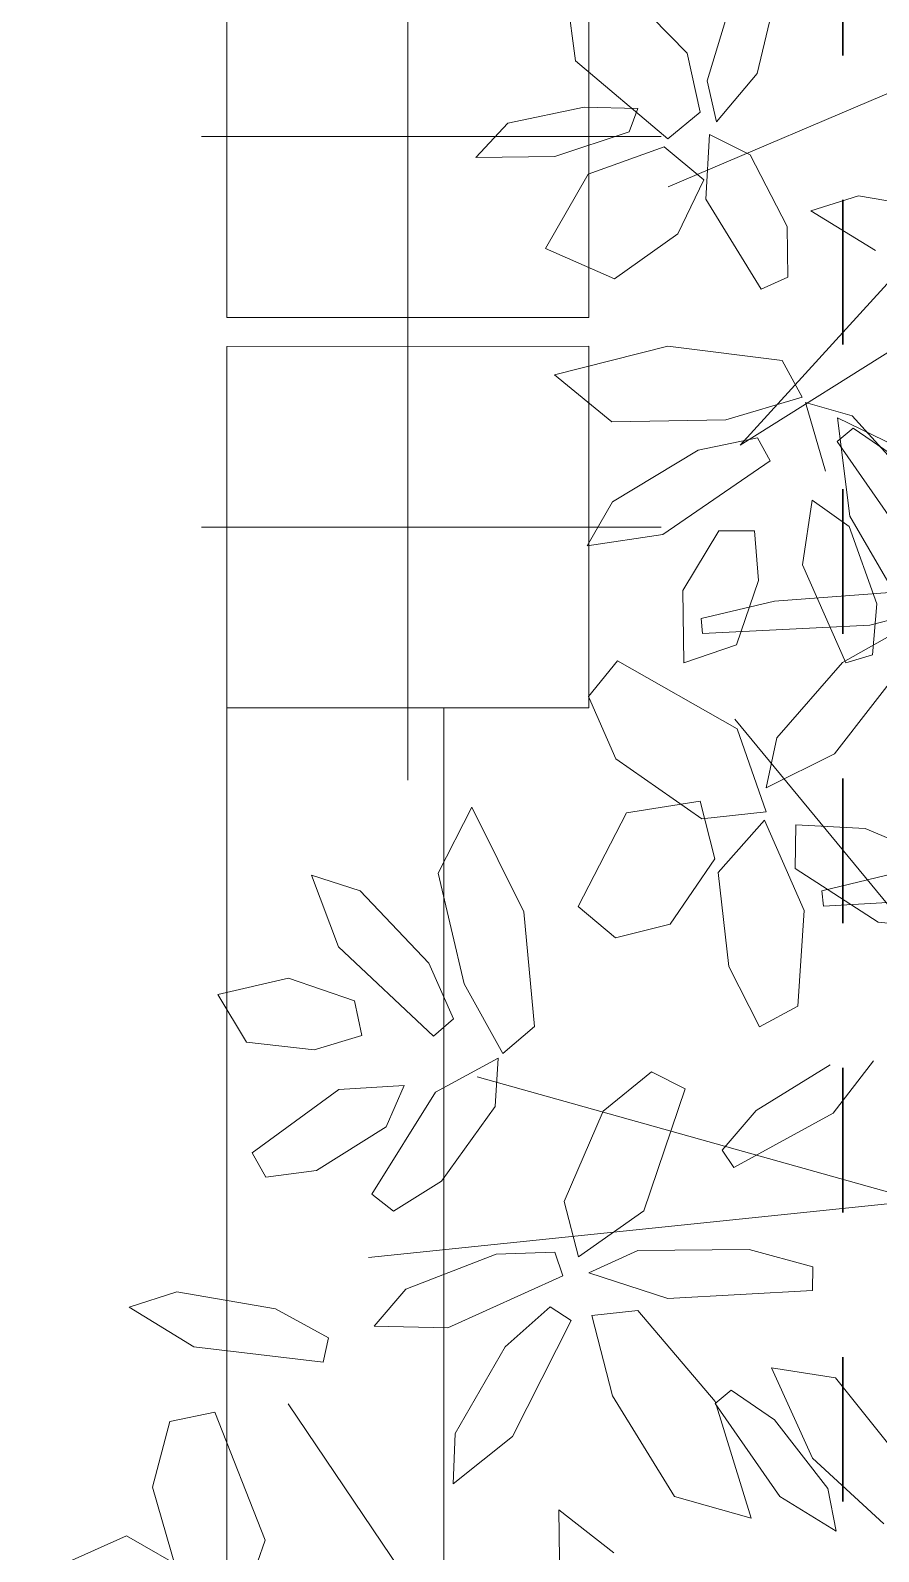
# Model space of a CAD drawing. Header units: metres. Extents: x 349703 to 349913, y 9282546 to 9282694.
# Drawn here: x 349716.995 to 349717.581, y 9282659.993 to 9282661.045 of the extents above; entities that cross this region are included whole.
import ezdxf

# ---------------------------------------------------------------- set-up
doc = ezdxf.new("R2010")
doc.units = ezdxf.units.M
doc.header["$LTSCALE"] = 0.25
doc.linetypes.add('01 nivel$0$HIDDEN2', pattern=[0.1875, 0.125, -0.0625])
doc.linetypes.add('DASHDOT', pattern=[3.556, 2.54, -0.508, 0, -0.508])
doc.layers.add('ARQ-FONDO', color=253, linetype='CONTINUOUS', lineweight=9)
doc.layers.add('CUNETAS-RED', color=5, linetype='CONTINUOUS', lineweight=18)

# ---------------------------------------------------------------- blocks, each defined once
blk = doc.blocks.new('cp1-flat-2')
at = {"layer": 'ARQ-FONDO', "linetype": 'DASHDOT', "ltscale": 0.5}
for p, q in [((889467.785, -9185120.9984), (889467.7396, -9185120.6514)), ((889467.9359, -9185120.8022), (889467.5888, -9185120.8476)), ((889458.3157, -9185122.2373), (889458.2703, -9185121.8902)), ((889458.4666, -9185122.0411), (889458.1195, -9185122.0865))]:
    blk.add_line(p, q, dxfattribs=at)
at = {"layer": 'ARQ-FONDO'}
for points in [[(889467.9025, -9185120.9326), (889467.8701, -9185120.6847), (889458.1529, -9185121.956), (889458.1853, -9185122.2039), (889458.4332, -9185122.1715), (889458.4202, -9185122.0723), (889461.3225, -9185121.6926), (889461.3354, -9185121.7918), (889461.5833, -9185121.7594), (889461.5704, -9185121.6602), (889464.4954, -9185121.2775), (889464.5084, -9185121.3767), (889464.7563, -9185121.3442), (889464.7433, -9185121.2451), (889467.6416, -9185120.8659), (889467.6546, -9185120.965)], [(889467.8701, -9185120.6847), (889467.6222, -9185120.7171), (889467.6546, -9185120.965), (889467.9025, -9185120.9326)], [(889458.4008, -9185121.9236), (889458.1529, -9185121.956), (889458.1853, -9185122.2039), (889458.4332, -9185122.1715)]]:
    blk.add_lwpolyline(points, close=True, dxfattribs=at)
blk = doc.blocks.new('CERCO PERIMETRICO')
at = {"layer": 'ARQ-FONDO', "xscale": -1, "rotation": 97.45378494831562}
for p in [(-8872851.8595, 8973059.4951, 210.1358), (-8872851.8595, 8973049.6751, 210.1358)]:
    blk.add_blockref('cp1-flat-2', p, dxfattribs=at)
blk = doc.blocks.new('ARR2')
at = {"layer": 'ARQ-FONDO', "lineweight": 5}
for p, q in [((2740.0784, 1215.739), (2740.1366, 1215.7108)), ((2740.0908, 1215.6409), (2740.0784, 1215.739)), ((2740.1395, 1215.5571), (2740.0908, 1215.6409)), ((2740.1362, 1215.5242), (2740.0835, 1215.4945)), ((2739.8586, 1215.4962), (2739.8296, 1215.4607)), ((2739.9781, 1215.4281), (2739.8586, 1215.4962)), ((2740.0835, 1215.4945), (2740.0179, 1215.4191)), ((2740.0756, 1215.4032), (2740.1553, 1215.5061)), ((2739.8296, 1215.4607), (2739.8571, 1215.3984)), ((2740.4388, 1214.8759), (2739.976, 1215.4379)), ((2740.0073, 1215.3451), (2739.9781, 1215.4281)), ((2740.0179, 1215.4191), (2740.0071, 1215.3694)), ((2740.0071, 1215.3694), (2740.0756, 1215.4032)), ((2739.8571, 1215.3984), (2739.9431, 1215.3383)), ((2739.9413, 1215.356), (2739.8676, 1215.3444)), ((2739.9561, 1215.2983), (2739.9413, 1215.356)), ((2739.7133, 1215.35), (2739.6795, 1215.2841)), ((2739.7653, 1215.2453), (2739.7133, 1215.35)), ((2739.8676, 1215.3444), (2739.8196, 1215.2508)), ((2739.9431, 1215.3383), (2740.0073, 1215.3451)), ((2740.0056, 1215.3371), (2739.9592, 1215.2846)), ((2740.0452, 1215.2467), (2740.0056, 1215.3371)), ((2740.0367, 1215.3322), (2740.0362, 1215.2887)), ((2740.106, 1215.3285), (2740.0367, 1215.3322)), ((2740.1957, 1215.291), (2740.106, 1215.3285)), ((2739.9112, 1215.2329), (2739.9561, 1215.2983)), ((2739.5532, 1215.2819), (2739.5802, 1215.2105)), ((2739.6016, 1215.2664), (2739.5532, 1215.2819)), ((2739.6795, 1215.2841), (2739.7057, 1215.1732)), ((2739.9592, 1215.2846), (2739.9701, 1215.1908)), ((2740.0362, 1215.2887), (2740.1191, 1215.2351)), ((2739.6704, 1215.1939), (2739.6016, 1215.2664)), ((2739.8196, 1215.2508), (2739.8566, 1215.2193)), ((2739.7758, 1215.1308), (2739.7653, 1215.2453)), ((2740.0388, 1215.1509), (2740.0452, 1215.2467)), ((2740.1191, 1215.2351), (2740.22, 1215.2242)), ((2739.8566, 1215.2193), (2739.9112, 1215.2329)), ((2739.5802, 1215.2105), (2739.675, 1215.1212)), ((2739.6949, 1215.1385), (2739.6704, 1215.1939)), ((2739.9701, 1215.1908), (2740.0006, 1215.1305)), ((2739.53, 1215.179), (2739.4596, 1215.1626)), ((2739.5959, 1215.1565), (2739.53, 1215.179)), ((2739.4596, 1215.1626), (2739.4881, 1215.1152)), ((2739.7057, 1215.1732), (2739.7441, 1215.1036)), ((2739.6034, 1215.1216), (2739.5959, 1215.1565)), ((2740.0006, 1215.1305), (2740.0388, 1215.1509)), ((2739.675, 1215.1212), (2739.6949, 1215.1385)), ((2739.7441, 1215.1036), (2739.7758, 1215.1308)), ((2739.4881, 1215.1152), (2739.5557, 1215.1074)), ((2739.5557, 1215.1074), (2739.6034, 1215.1216)), ((2739.7396, 1215.0992), (2739.6768, 1215.065)), ((2739.7365, 1215.0507), (2739.7396, 1215.0992)), ((2739.8927, 1215.0854), (2739.8445, 1215.0461)), ((2739.9262, 1215.0684), (2739.8927, 1215.0854)), ((2739.9972, 1215.0468), (2740.0713, 1215.0925)), ((2740.1143, 1215.0964), (2740.0742, 1215.0442)), ((2739.5805, 1215.0678), (2739.4939, 1215.0044)), ((2739.6455, 1215.0719), (2739.5805, 1215.0678)), ((2739.6277, 1215.0303), (2739.6455, 1215.0719)), ((2740.9134, 1214.7457), (2739.7186, 1215.0803)), ((2739.885, 1214.9464), (2739.9262, 1215.0684)), ((2739.6768, 1215.065), (2739.6133, 1214.9633)), ((2739.6829, 1214.976), (2739.7365, 1215.0507)), ((2739.8445, 1215.0461), (2739.8056, 1214.9557)), ((2739.9632, 1215.007), (2739.9972, 1215.0468)), ((2740.0742, 1215.0442), (2739.9748, 1214.9897)), ((2739.558, 1214.9867), (2739.6277, 1215.0303)), ((2739.9748, 1214.9897), (2739.9632, 1215.007)), ((2739.4939, 1215.0044), (2739.5073, 1214.9801)), ((2739.5073, 1214.9801), (2739.558, 1214.9867)), ((2739.6351, 1214.946), (2739.6829, 1214.976)), ((2739.6133, 1214.9633), (2739.6351, 1214.946)), ((2740.1478, 1214.9555), (2739.6101, 1214.8999)), ((2739.8056, 1214.9557), (2739.8197, 1214.9006)), ((2739.8197, 1214.9006), (2739.885, 1214.9464)), ((2739.7376, 1214.9031), (2739.6474, 1214.8683)), ((2739.7961, 1214.9051), (2739.7376, 1214.9031)), ((2739.804, 1214.8814), (2739.7961, 1214.9051)), ((2739.879, 1214.9068), (2739.8301, 1214.8844)), ((2739.9901, 1214.9079), (2739.879, 1214.9068)), ((2740.054, 1214.8904), (2739.9901, 1214.9079)), ((2740.0534, 1214.8668), (2740.054, 1214.8904)), ((2739.6893, 1214.8297), (2739.804, 1214.8814)), ((2739.8301, 1214.8844), (2739.9091, 1214.8588)), ((2739.4186, 1214.8655), (2739.3709, 1214.8502)), ((2739.5171, 1214.8484), (2739.4186, 1214.8655)), ((2739.6474, 1214.8683), (2739.6156, 1214.8313)), ((2739.9091, 1214.8588), (2740.0534, 1214.8668)), ((2739.3709, 1214.8502), (2739.4356, 1214.8106)), ((2739.5701, 1214.8197), (2739.5171, 1214.8484)), ((2739.7915, 1214.8504), (2739.7464, 1214.8104)), ((2739.8126, 1214.837), (2739.7915, 1214.8504)), ((2739.833, 1214.842), (2739.8791, 1214.847)), ((2739.8538, 1214.7616), (2739.833, 1214.842)), ((2739.8791, 1214.847), (2739.9563, 1214.7558)), ((2739.6156, 1214.8313), (2739.6893, 1214.8297)), ((2739.754, 1214.7209), (2739.8126, 1214.837)), ((2739.4356, 1214.8106), (2739.5648, 1214.7953)), ((2739.5648, 1214.7953), (2739.5701, 1214.8197)), ((2739.7464, 1214.8104), (2739.6966, 1214.7238)), ((2740.0127, 1214.7894), (2740.0766, 1214.7795)), ((2740.0534, 1214.6993), (2740.0127, 1214.7894)), ((2740.0766, 1214.7795), (2740.1363, 1214.7046)), ((2739.9562, 1214.7539), (2739.9722, 1214.7673)), ((2739.9722, 1214.7673), (2740.0154, 1214.7377)), ((2739.7357, 1214.4481), (2739.5297, 1214.7537)), ((2739.9155, 1214.661), (2739.8538, 1214.7616)), ((2740.0209, 1214.6608), (2739.9562, 1214.7539)), ((2739.9563, 1214.7558), (2739.9924, 1214.6394)), ((2739.4116, 1214.7359), (2739.3941, 1214.6702)), ((2739.4565, 1214.7454), (2739.4116, 1214.7359)), ((2739.5069, 1214.6174), (2739.4565, 1214.7454)), ((2740.0154, 1214.7377), (2740.0687, 1214.6688)), ((2739.6966, 1214.7238), (2739.6946, 1214.6737)), ((2739.6946, 1214.6737), (2739.754, 1214.7209)), ((2740.1246, 1214.6335), (2740.0534, 1214.6993)), ((2739.3941, 1214.6702), (2739.4234, 1214.5694)), ((2739.9924, 1214.6394), (2739.9155, 1214.661)), ((2740.077, 1214.6264), (2740.0209, 1214.6608)), ((2740.0687, 1214.6688), (2740.077, 1214.6264)), ((2739.8002, 1214.6476), (2739.8013, 1214.543)), ((2739.8551, 1214.6047), (2739.8002, 1214.6476)), ((2739.3684, 1214.6215), (2739.2724, 1214.5786)), ((2739.4331, 1214.5843), (2739.3684, 1214.6215)), ((2739.4777, 1214.5345), (2739.5069, 1214.6174)), ((2739.6024, 1213.6218), (2740.5631, 1214.2272)), ((2740.275, 1214.1978), (2739.5306, 1213.8801)), ((2739.6192, 1213.9933), (2739.6442, 1214.0974)), ((2739.4275, 1214.0832), (2739.4379, 1214.006)), ((2739.5495, 1214.0136), (2739.4852, 1214.0795)), ((2739.5933, 1214.0649), (2739.5695, 1213.9862)), ((2739.9988, 1214.0577), (2739.6024, 1213.6218)), ((2739.4379, 1214.006), (2739.5303, 1213.928)), ((2739.5623, 1213.9548), (2739.5495, 1214.0136)), ((2739.5786, 1213.9451), (2739.6192, 1213.9933)), ((2739.5695, 1213.9862), (2739.5786, 1213.9451)), ((2739.3704, 1213.9437), (2739.4465, 1213.9596)), ((2739.4465, 1213.9596), (2739.5001, 1213.9584)), ((2739.5001, 1213.9584), (2739.4916, 1213.9352)), ((2739.3382, 1213.9093), (2739.3704, 1213.9437)), ((2739.5303, 1213.928), (2739.5623, 1213.9548)), ((2739.4916, 1213.9352), (2739.4174, 1213.9104)), ((2739.5716, 1213.9325), (2739.5681, 1213.8679)), ((2739.6124, 1213.9121), (2739.5716, 1213.9325)), ((2739.5265, 1213.9202), (2739.4505, 1213.8928)), ((2739.5661, 1213.887), (2739.5265, 1213.9202)), ((2739.6492, 1213.8404), (2739.6124, 1213.9121)), ((2739.4174, 1213.9104), (2739.3382, 1213.9093)), ((2739.4505, 1213.8928), (2739.4079, 1213.8186)), ((2739.5402, 1213.8332), (2739.5661, 1213.887)), ((2739.5681, 1213.8679), (2739.6233, 1213.778)), ((2739.7206, 1213.8712), (2739.6729, 1213.856)), ((2739.8191, 1213.8541), (2739.7206, 1213.8712)), ((2739.6729, 1213.856), (2739.7376, 1213.8164)), ((2739.65, 1213.7897), (2739.6492, 1213.8404)), ((2739.4768, 1213.7881), (2739.5402, 1213.8332)), ((2739.4079, 1213.8186), (2739.4768, 1213.7881)), ((2739.6233, 1213.778), (2739.65, 1213.7897)), ((2739.5303, 1213.7208), (2739.4169, 1213.6922)), ((2739.6444, 1213.7067), (2739.5303, 1213.7208)), ((2739.6642, 1213.67), (2739.6444, 1213.7067)), ((2739.4169, 1213.6922), (2739.4742, 1213.6452)), ((2739.588, 1213.6472), (2739.6642, 1213.67)), ((2739.6676, 1213.6646), (2739.6876, 1213.596)), ((2739.7143, 1213.6513), (2739.6676, 1213.6646)), ((2739.4742, 1213.6452), (2739.588, 1213.6472)), ((2739.6994, 1213.6256), (2739.7153, 1213.639)), ((2739.7759, 1213.583), (2739.7143, 1213.6513)), ((2739.7153, 1213.639), (2739.7585, 1213.6094)), ((2739.6197, 1213.6293), (2739.5604, 1213.6171)), ((2739.6323, 1213.6062), (2739.6197, 1213.6293)), ((2739.764, 1213.5325), (2739.6994, 1213.6256)), ((2739.5604, 1213.6171), (2739.4749, 1213.5653)), ((2739.525, 1213.5325), (2739.6323, 1213.6062)), ((2739.4749, 1213.5653), (2739.4495, 1213.5213)), ((2739.6743, 1213.5669), (2739.6645, 1213.5025)), ((2739.7111, 1213.5406), (2739.6743, 1213.5669)), ((2739.4495, 1213.5213), (2739.525, 1213.5325)), ((2739.581, 1213.5364), (2739.5451, 1213.4767)), ((2739.6168, 1213.5363), (2739.581, 1213.5364)), ((2739.6206, 1213.4867), (2739.6168, 1213.5363)), ((2739.739, 1213.4633), (2739.7111, 1213.5406)), ((2739.6645, 1213.5025), (2739.708, 1213.4044)), ((2739.5986, 1213.4223), (2739.6206, 1213.4867)), ((2739.5451, 1213.4767), (2739.5461, 1213.4045)), ((2739.6368, 1213.4661), (2739.7653, 1213.4757)), ((2739.5634, 1213.4488), (2739.6368, 1213.4661)), ((2739.8225, 1213.4658), (2739.7319, 1213.4419)), ((2739.7347, 1213.4124), (2739.739, 1213.4633)), ((2739.5649, 1213.4336), (2739.5634, 1213.4488)), ((2739.7319, 1213.4419), (2739.5649, 1213.4336)), ((2739.5461, 1213.4045), (2739.5986, 1213.4223)), ((2739.708, 1213.4044), (2739.7347, 1213.4124)), ((2739.684, 1213.1765), (2739.7572, 1213.1941)), ((2739.6855, 1213.1613), (2739.684, 1213.1765)), ((2739.8525, 1213.1704), (2739.6855, 1213.1613))]:
    blk.add_line(p, q, dxfattribs=at)
blk = doc.blocks.new('drenaje')
at = {"layer": 'CUNETAS-RED', "linetype": '01 nivel$0$HIDDEN2', "lineweight": 30}
blk.add_line((-0.6, -13.2104), (-0.6, -19.2104), dxfattribs=at)

msp = doc.modelspace()

# ---------------------------------------------------------------- block references
at = {"layer": 'ARQ-FONDO'}
msp.add_blockref('CERCO PERIMETRICO', (-323.2944, 0, -210.1358), dxfattribs=at)
at = {"layer": 'ARQ-FONDO', "xscale": 0.6917913537138002, "yscale": 0.6917913537138002, "zscale": 0.6917913537138002}
for p in [(347822.2518, 9281821.1847), (347821.9897, 9281819.739)]:
    msp.add_blockref('ARR2', p, dxfattribs=at)
at = {"layer": 'CUNETAS-RED', "lineweight": 30}
msp.add_blockref('drenaje', (349718.1559, 9282675.5378), dxfattribs=at)

doc.saveas('drawing.dxf')
